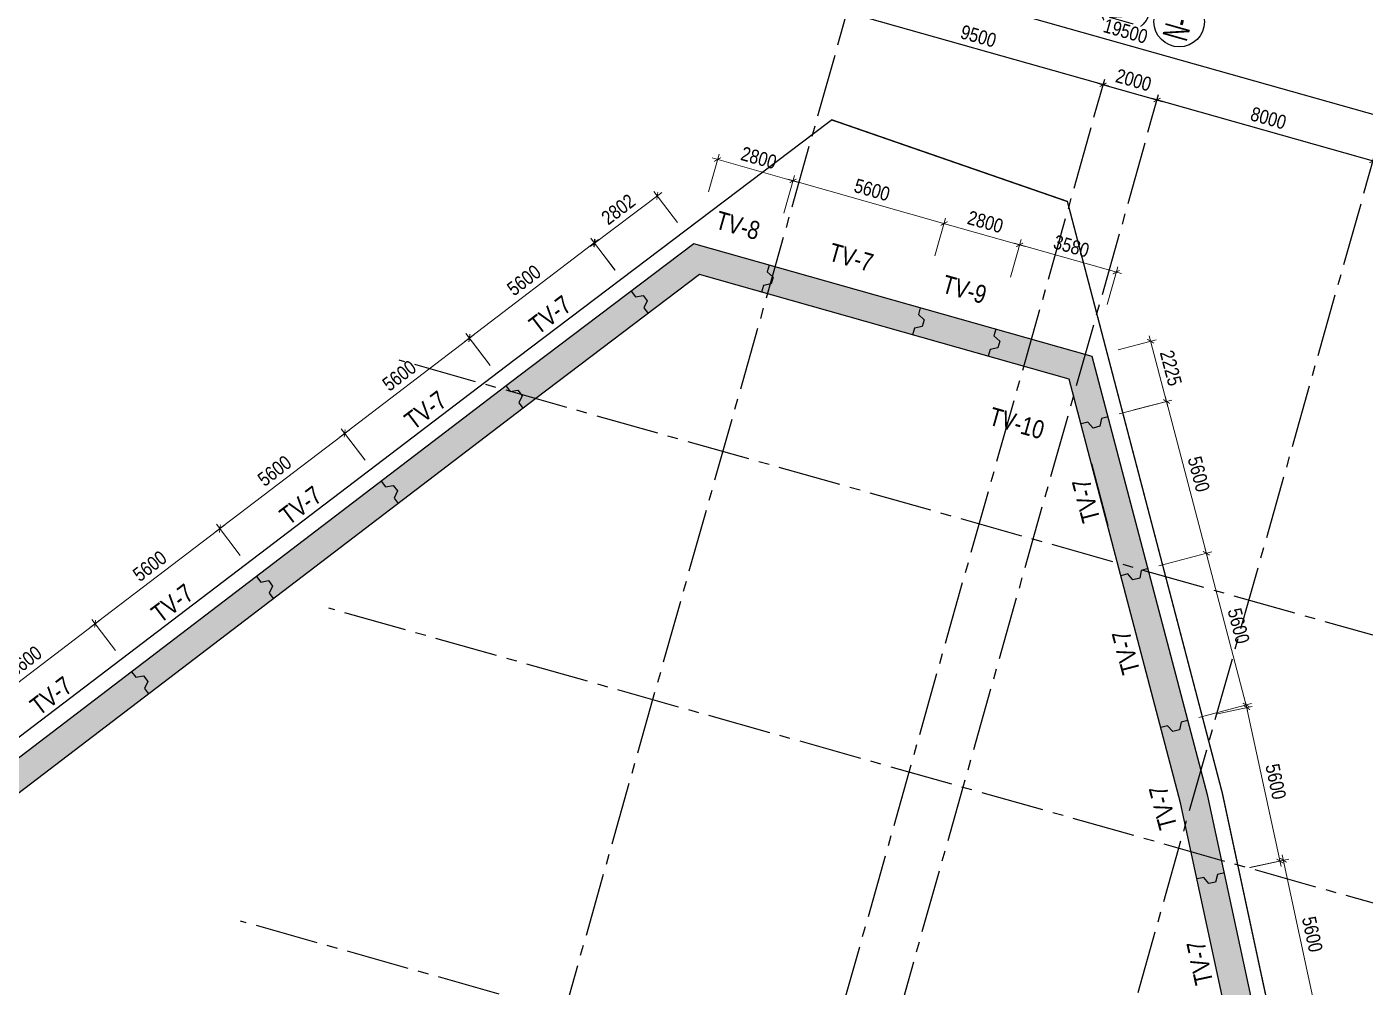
# Model space of a CAD drawing. Header units: millimetres. Extents: x 489377 to 1074388, y -818569 to -310551.
# Drawn here: x 560734 to 608485, y -668570 to -634299 of the extents above; entities that cross this region are included whole.
import ezdxf
from ezdxf.enums import TextEntityAlignment as Align

# ---------------------------------------------------------------- set-up
doc = ezdxf.new("R2010")
doc.units = ezdxf.units.MM
doc.header["$LTSCALE"] = 100
doc.header["$PDMODE"] = 32
doc.header["$PDSIZE"] = 2.5
for name, pattern in [('CENTER2', [1.125, 0.75, -0.125, 0.125, -0.125]), ('DASHDOT', [1, 0.5, -0.25, 0, -0.25]), ('DASHED', [4.5, 3, -1.5])]:
    doc.linetypes.add(name, pattern=pattern)
for name, color, linetype in [('A-GRID-SYM', 50, 'Continuous'), ('ccu11-Dim', 8, 'Continuous'), ('ccu11-Khuat', 9, 'DASHED'), ('ccu12-Hatch', 250, 'Continuous'), ('ccu12-Truc', 13, 'CENTER2'), ('KC-Betong', 6, 'Continuous'), ('Xref_ST_MBDV Cot vach 30.7.2022$0$Xref_ST_MBDV Cot vach 30.7.2022|Xref_ST_MBDV Cot vach 30.7.2022|Xref_ST_MBDV Cot vach 30.7.2022|Xref_ST_MBDV Cot vach 30.7.2022|A-CORE-OTLN', 2, 'Continuous'), ('Xref_ST_MBDV Cot vach 30.7.2022$0$Xref_ST_MBDV Cot vach 30.7.2022|Xref_ST_MBDV Cot vach 30.7.2022|Xref_ST_MBDV Cot vach 30.7.2022|Xref_ST_MBDV Cot vach 30.7.2022|ccu12-Thay', 7, 'Continuous')]:
    doc.layers.add(name, color=color, linetype=linetype)
doc.layers.add('ccu12-Tencaukien', color=9, linetype='Continuous', lineweight=15)
doc.styles.add('Arial', font='arial_0.ttf', dxfattribs={"width": 0.7})
doc.styles.add('Arial Narrow', font='ARIALN.TTF')
doc.styles.add('HBA-Text', font='GOTHIC.TTF')
doc.dimstyles.new('ccu12-200', dxfattribs={"dimscale": 200, "dimtxt": 2.5, "dimasz": 1, "dimexe": 1, "dimexo": 2, "dimgap": 1, "dimtad": 1, "dimdec": 0, "dimdsep": 46, "dimtxsty": 'Arial Narrow', "dimblk": 'ARCHTICK', "dimcen": -1, "dimdle": 1, "dimclrd": 256, "dimclre": 256, "dimclrt": 3, "dimadec": 0, "dimazin": 2, "dimtfac": 0.1, "dimtdec": 0, "dimtmove": 0, "dimatfit": 1, "dimldrblk": 'ARCHTICK', "dimfxl": 0, "dimtvp": 0.833333, "dimtolj": 1, "dimtzin": 12, "dimarcsym": 0})

# ---------------------------------------------------------------- blocks, each defined once
blk = doc.blocks.new('_ARCHTICK')
at = {"color": 0, "linetype": 'ByBlock', "const_width": 0.15}
blk.add_lwpolyline([(-0.5, -0.5), (0.5, 0.5)], dxfattribs=at)
blk = doc.blocks.new('*D227')
at = {"layer": 'ccu11-Dim', "lineweight": -2, "ltscale": 0.5, "transparency": 16777216}
for p, q in [((-67813, 147133), (-63042, 150773)), ((-62474, 149697), (-63323, 150810)), ((-66926, 146301), (-67775, 147414))]:
    blk.add_line(p, q, dxfattribs=at)
at = {"layer": 'Defpoints', "color": 0, "ltscale": 0.5, "transparency": 16777216}
for p in [(-63201, 150651), (-62231, 149379), (-66683, 145983)]:
    blk.add_point(p, dxfattribs=at)
at = {"layer": 'ccu11-Dim', "lineweight": -2, "ltscale": 0.5, "transparency": 16777216, "xscale": 200, "yscale": 200, "zscale": 200}
for p, rotation in [((-63201, 150651), 37.34148124865543), ((-67654, 147255), 217.3414812486554)]:
    blk.add_blockref('_ARCHTICK', p, dxfattribs=dict(at, rotation=rotation))
at = {"layer": 'ccu11-Dim', "color": 3, "ltscale": 0.5, "transparency": 16777216, "insert": (-65704, 149315), "char_height": 500, "attachment_point": 5, "rotation": 37.3415, "style": 'Arial Narrow', "bg_fill": 3, "box_fill_scale": 1.1, "bg_fill_color": 256, "bg_fill_true_color": 13158600, "bg_fill_transparency": 0}
blk.add_mtext('\\A1;5600', dxfattribs=at)
blk = doc.blocks.new('*D228')
at = {"layer": 'ccu11-Dim', "lineweight": -2, "ltscale": 0.5, "transparency": 16777216}
for p, q in [((-63360, 150530), (-58590, 154170)), ((-58021, 153094), (-58870, 154207)), ((-62474, 149697), (-63323, 150810))]:
    blk.add_line(p, q, dxfattribs=at)
at = {"layer": 'Defpoints', "color": 0, "ltscale": 0.5, "transparency": 16777216}
for p in [(-58749, 154048), (-57779, 152776), (-62231, 149379)]:
    blk.add_point(p, dxfattribs=at)
at = {"layer": 'ccu11-Dim', "lineweight": -2, "ltscale": 0.5, "transparency": 16777216, "xscale": 200, "yscale": 200, "zscale": 200}
for p, rotation in [((-58749, 154048), 37.34148124865495), ((-63201, 150651), 217.341481248655)]:
    blk.add_blockref('_ARCHTICK', p, dxfattribs=dict(at, rotation=rotation))
at = {"layer": 'ccu11-Dim', "color": 3, "ltscale": 0.5, "transparency": 16777216, "insert": (-61251, 152712), "char_height": 500, "attachment_point": 5, "rotation": 37.3415, "style": 'Arial Narrow', "bg_fill": 3, "box_fill_scale": 1.1, "bg_fill_color": 256, "bg_fill_true_color": 13158600, "bg_fill_transparency": 0}
blk.add_mtext('\\A1;5600', dxfattribs=at)
blk = doc.blocks.new('*D229')
at = {"layer": 'ccu11-Dim', "lineweight": -2, "ltscale": 0.5, "transparency": 16777216}
for p, q in [((-53569, 156491), (-54418, 157604)), ((-58908, 153927), (-54138, 157566)), ((-58021, 153094), (-58870, 154207))]:
    blk.add_line(p, q, dxfattribs=at)
at = {"layer": 'Defpoints', "color": 0, "ltscale": 0.5, "transparency": 16777216}
for p in [(-54297, 157445), (-53326, 156173), (-57779, 152776)]:
    blk.add_point(p, dxfattribs=at)
at = {"layer": 'ccu11-Dim', "lineweight": -2, "ltscale": 0.5, "transparency": 16777216, "xscale": 200, "yscale": 200, "zscale": 200}
for p, rotation in [((-54297, 157445), 37.34148124865543), ((-58749, 154048), 217.3414812486554)]:
    blk.add_blockref('_ARCHTICK', p, dxfattribs=dict(at, rotation=rotation))
at = {"layer": 'ccu11-Dim', "color": 3, "ltscale": 0.5, "transparency": 16777216, "insert": (-56799, 156109), "char_height": 500, "attachment_point": 5, "rotation": 37.3415, "style": 'Arial Narrow', "bg_fill": 3, "box_fill_scale": 1.1, "bg_fill_color": 256, "bg_fill_true_color": 13158600, "bg_fill_transparency": 0}
blk.add_mtext('\\A1;5600', dxfattribs=at)
blk = doc.blocks.new('*D230')
at = {"layer": 'ccu11-Dim', "lineweight": -2, "ltscale": 0.5, "transparency": 16777216}
for p, q in [((-50010, 160727), (-45241, 164368)), ((-44654, 163270), (-45521, 164406)), ((-49105, 159872), (-49972, 161007))]:
    blk.add_line(p, q, dxfattribs=at)
at = {"layer": 'Defpoints', "color": 0, "ltscale": 0.5, "transparency": 16777216}
for p in [(-45400, 164247), (-44412, 162952), (-48863, 159554)]:
    blk.add_point(p, dxfattribs=at)
at = {"layer": 'ccu11-Dim', "lineweight": -2, "ltscale": 0.5, "transparency": 16777216, "xscale": 200, "yscale": 200, "zscale": 200}
for p, rotation in [((-45400, 164247), 37.36017462358131), ((-49851, 160848), 217.3601746235813)]:
    blk.add_blockref('_ARCHTICK', p, dxfattribs=dict(at, rotation=rotation))
at = {"layer": 'ccu11-Dim', "color": 3, "ltscale": 0.5, "transparency": 16777216, "insert": (-47901, 162909), "char_height": 500, "attachment_point": 5, "rotation": 37.3602, "style": 'Arial Narrow', "bg_fill": 3, "box_fill_scale": 1.1, "bg_fill_color": 256, "bg_fill_true_color": 13158600, "bg_fill_transparency": 0}
blk.add_mtext('\\A1;5600', dxfattribs=at)
blk = doc.blocks.new('*D231')
at = {"layer": 'ccu11-Dim', "lineweight": -2, "ltscale": 0.5, "transparency": 16777216}
for p, q in [((-45537, 164109), (-42985, 166044)), ((-42419, 164966), (-43265, 166082)), ((-44653, 163274), (-45498, 164389))]:
    blk.add_line(p, q, dxfattribs=at)
at = {"layer": 'Defpoints', "color": 0, "ltscale": 0.5, "transparency": 16777216}
for p in [(-43144, 165923), (-42178, 164648), (-44411, 162955)]:
    blk.add_point(p, dxfattribs=at)
at = {"layer": 'ccu11-Dim', "lineweight": -2, "ltscale": 0.5, "transparency": 16777216, "xscale": 200, "yscale": 200, "zscale": 200}
for p, rotation in [((-43144, 165923), 37.1599090451973), ((-45378, 164230), 217.1599090451973)]:
    blk.add_blockref('_ARCHTICK', p, dxfattribs=dict(at, rotation=rotation))
at = {"layer": 'ccu11-Dim', "color": 3, "ltscale": 0.5, "transparency": 16777216, "insert": (-44536, 165439), "char_height": 500, "attachment_point": 5, "rotation": 37.1599, "style": 'Arial Narrow', "bg_fill": 3, "box_fill_scale": 1.1, "bg_fill_color": 256, "bg_fill_true_color": 13158600, "bg_fill_transparency": 0}
blk.add_mtext('\\A1;2802', dxfattribs=at)
blk = doc.blocks.new('*D264')
at = {"layer": 'ccu11-Dim', "lineweight": -2, "ltscale": 0.5, "transparency": 16777216}
for p, q in [((-19587, 136544), (-20852, 142409)), ((-21983, 141961), (-20614, 142256)), ((-20803, 136487), (-19434, 136782))]:
    blk.add_line(p, q, dxfattribs=at)
at = {"layer": 'Defpoints', "color": 0, "ltscale": 0.5, "transparency": 16777216}
for p in [(-22374, 141877), (-20810, 142214), (-21194, 136402)]:
    blk.add_point(p, dxfattribs=at)
at = {"layer": 'ccu11-Dim', "lineweight": -2, "ltscale": 0.5, "transparency": 16777216, "xscale": 200, "yscale": 200, "zscale": 200}
for p, rotation in [((-20810, 142214), 102.1642570587989), ((-19630, 136739), 282.1642570587989)]:
    blk.add_blockref('_ARCHTICK', p, dxfattribs=dict(at, rotation=rotation))
at = {"layer": 'ccu11-Dim', "color": 3, "ltscale": 0.5, "transparency": 16777216, "insert": (-19775, 139573), "char_height": 500, "attachment_point": 5, "rotation": 282.1643, "style": 'Arial Narrow', "bg_fill": 3, "box_fill_scale": 1.1, "bg_fill_color": 256, "bg_fill_true_color": 13158600, "bg_fill_transparency": 0}
blk.add_mtext('\\A1;5600', dxfattribs=at)
blk = doc.blocks.new('*D265')
at = {"layer": 'ccu11-Dim', "lineweight": -2, "ltscale": 0.5, "transparency": 16777216}
for p, q in [((-23201, 147427), (-21919, 147704)), ((-20892, 141991), (-22156, 147857)), ((-22021, 141953), (-20738, 142229))]:
    blk.add_line(p, q, dxfattribs=at)
at = {"layer": 'Defpoints', "color": 0, "ltscale": 0.5, "transparency": 16777216}
for p in [(-22114, 147661), (-23592, 147343), (-22412, 141868)]:
    blk.add_point(p, dxfattribs=at)
at = {"layer": 'ccu11-Dim', "lineweight": -2, "ltscale": 0.5, "transparency": 16777216, "xscale": 200, "yscale": 200, "zscale": 200}
for p, rotation in [((-22114, 147661), 102.1642570587989), ((-20934, 142187), 282.1642570587989)]:
    blk.add_blockref('_ARCHTICK', p, dxfattribs=dict(at, rotation=rotation))
at = {"layer": 'ccu11-Dim', "color": 3, "ltscale": 0.5, "transparency": 16777216, "insert": (-21079, 145020), "char_height": 500, "attachment_point": 5, "rotation": 282.1643, "style": 'Arial Narrow', "bg_fill": 3, "box_fill_scale": 1.1, "bg_fill_color": 256, "bg_fill_true_color": 13158600, "bg_fill_transparency": 0}
blk.add_mtext('\\A1;5600', dxfattribs=at)
blk = doc.blocks.new('*D266')
at = {"layer": 'ccu11-Dim', "lineweight": -2, "ltscale": 0.5, "transparency": 16777216}
for p, q in [((-22083, 147559), (-23607, 153362)), ((-25249, 152724), (-23363, 153219)), ((-23826, 147308), (-21940, 147803))]:
    blk.add_line(p, q, dxfattribs=at)
at = {"layer": 'Defpoints', "color": 0, "ltscale": 0.5, "transparency": 16777216}
for p in [(-23557, 153168), (-25636, 152622), (-24213, 147206)]:
    blk.add_point(p, dxfattribs=at)
at = {"layer": 'ccu11-Dim', "lineweight": -2, "ltscale": 0.5, "transparency": 16777216, "xscale": 200, "yscale": 200, "zscale": 200}
for p, rotation in [((-23557, 153168), 104.7218464303975), ((-22133, 147752), 284.7218464303975)]:
    blk.add_blockref('_ARCHTICK', p, dxfattribs=dict(at, rotation=rotation))
at = {"layer": 'ccu11-Dim', "color": 3, "ltscale": 0.5, "transparency": 16777216, "insert": (-22405, 150576), "char_height": 500, "attachment_point": 5, "rotation": 284.7218, "style": 'Arial Narrow', "bg_fill": 3, "box_fill_scale": 1.1, "bg_fill_color": 256, "bg_fill_true_color": 13158600, "bg_fill_transparency": 0}
blk.add_mtext('\\A1;5600', dxfattribs=at)
blk = doc.blocks.new('*D267')
at = {"layer": 'ccu11-Dim', "lineweight": -2, "ltscale": 0.5, "transparency": 16777216}
for p, q in [((-26672, 158140), (-24786, 158635)), ((-23506, 152975), (-25031, 158778)), ((-25249, 152724), (-23363, 153219))]:
    blk.add_line(p, q, dxfattribs=at)
at = {"layer": 'Defpoints', "color": 0, "ltscale": 0.5, "transparency": 16777216}
for p in [(-24980, 158585), (-27059, 158038), (-25636, 152622)]:
    blk.add_point(p, dxfattribs=at)
at = {"layer": 'ccu11-Dim', "lineweight": -2, "ltscale": 0.5, "transparency": 16777216, "xscale": 200, "yscale": 200, "zscale": 200}
for p, rotation in [((-24980, 158585), 104.7218464303975), ((-23557, 153168), 284.7218464303975)]:
    blk.add_blockref('_ARCHTICK', p, dxfattribs=dict(at, rotation=rotation))
at = {"layer": 'ccu11-Dim', "color": 3, "ltscale": 0.5, "transparency": 16777216, "insert": (-23828, 155992), "char_height": 500, "attachment_point": 5, "rotation": 284.7218, "style": 'Arial Narrow', "bg_fill": 3, "box_fill_scale": 1.1, "bg_fill_color": 256, "bg_fill_true_color": 13158600, "bg_fill_transparency": 0}
blk.add_mtext('\\A1;5600', dxfattribs=at)
blk = doc.blocks.new('*D196')
at = {"layer": 'ccu11-Dim', "lineweight": -2, "ltscale": 0.5, "transparency": 16777216}
for p, q in [((-54456, 157324), (-49686, 160963)), ((-49128, 159902), (-49966, 161001)), ((-53580, 156505), (-54418, 157604))]:
    blk.add_line(p, q, dxfattribs=at)
at = {"layer": 'Defpoints', "color": 0, "ltscale": 0.5, "transparency": 16777216}
for p in [(-49845, 160842), (-48885, 159584), (-53337, 156187)]:
    blk.add_point(p, dxfattribs=at)
at = {"layer": 'ccu11-Dim', "lineweight": -2, "ltscale": 0.5, "transparency": 16777216, "xscale": 200, "yscale": 200, "zscale": 200}
for p, rotation in [((-49845, 160842), 37.34148125130689), ((-54297, 157445), 217.3414812513069)]:
    blk.add_blockref('_ARCHTICK', p, dxfattribs=dict(at, rotation=rotation))
at = {"layer": 'ccu11-Dim', "color": 3, "ltscale": 0.5, "transparency": 16777216, "insert": (-52347, 159505), "char_height": 500, "attachment_point": 5, "rotation": 37.3415, "style": 'Arial Narrow', "bg_fill": 3, "box_fill_scale": 1.1, "bg_fill_color": 256, "bg_fill_true_color": 13158600, "bg_fill_transparency": 0}
blk.add_mtext('\\A1;5600', dxfattribs=at)
blk = doc.blocks.new('*D220')
at = {"layer": 'ccu11-Dim', "lineweight": -2, "ltscale": 0.5, "transparency": 16777216}
for p, q in [((-41322, 166063), (-40941, 167410)), ((-41188, 167272), (-38108, 166402)), ((-38627, 165302), (-38246, 166649))]:
    blk.add_line(p, q, dxfattribs=at)
at = {"layer": 'Defpoints', "color": 0, "ltscale": 0.5, "transparency": 16777216}
for p in [(-38301, 166456), (-41430, 165678), (-38736, 164917)]:
    blk.add_point(p, dxfattribs=at)
at = {"layer": 'ccu11-Dim', "lineweight": -2, "ltscale": 0.5, "transparency": 16777216, "xscale": 200, "yscale": 200, "zscale": 200}
for p, rotation in [((-40995, 167218), 164.2212265848198), ((-38301, 166456), 344.2212265848198)]:
    blk.add_blockref('_ARCHTICK', p, dxfattribs=dict(at, rotation=rotation))
at = {"layer": 'ccu11-Dim', "color": 3, "ltscale": 0.5, "transparency": 16777216, "insert": (-39524, 167275), "char_height": 500, "attachment_point": 5, "rotation": 344.2212, "style": 'Arial Narrow', "bg_fill": 3, "box_fill_scale": 1.1, "bg_fill_color": 256, "bg_fill_true_color": 13158600, "bg_fill_transparency": 0}
blk.add_mtext('\\A1;2800', dxfattribs=at)
blk = doc.blocks.new('*D221')
at = {"layer": 'ccu11-Dim', "lineweight": -2, "ltscale": 0.5, "transparency": 16777216}
for p, q in [((-38627, 165302), (-38246, 166649)), ((-38493, 166511), (-32719, 164879)), ((-33238, 163779), (-32857, 165126))]:
    blk.add_line(p, q, dxfattribs=at)
at = {"layer": 'Defpoints', "color": 0, "ltscale": 0.5, "transparency": 16777216}
for p in [(-38736, 164917), (-32912, 164934), (-33347, 163394)]:
    blk.add_point(p, dxfattribs=at)
at = {"layer": 'ccu11-Dim', "lineweight": -2, "ltscale": 0.5, "transparency": 16777216, "xscale": 200, "yscale": 200, "zscale": 200}
for p, rotation in [((-38301, 166456), 164.2212265848198), ((-32912, 164934), 344.2212265848198)]:
    blk.add_blockref('_ARCHTICK', p, dxfattribs=dict(at, rotation=rotation))
at = {"layer": 'ccu11-Dim', "color": 3, "ltscale": 0.5, "transparency": 16777216, "insert": (-35483, 166133), "char_height": 500, "attachment_point": 5, "rotation": 344.2212, "style": 'Arial Narrow', "bg_fill": 3, "box_fill_scale": 1.1, "bg_fill_color": 256, "bg_fill_true_color": 13158600, "bg_fill_transparency": 0}
blk.add_mtext('\\A1;5600', dxfattribs=at)
blk = doc.blocks.new('*D222')
at = {"layer": 'ccu11-Dim', "lineweight": -2, "ltscale": 0.5, "transparency": 16777216}
for p, q in [((-33238, 163779), (-32857, 165126)), ((-33104, 164988), (-30025, 164118)), ((-30544, 163018), (-30163, 164365))]:
    blk.add_line(p, q, dxfattribs=at)
at = {"layer": 'Defpoints', "color": 0, "ltscale": 0.5, "transparency": 16777216}
for p in [(-30217, 164172), (-33347, 163394), (-30652, 162633)]:
    blk.add_point(p, dxfattribs=at)
at = {"layer": 'ccu11-Dim', "lineweight": -2, "ltscale": 0.5, "transparency": 16777216, "xscale": 200, "yscale": 200, "zscale": 200}
for p, rotation in [((-32912, 164934), 164.2212265848198), ((-30217, 164172), 344.2212265848198)]:
    blk.add_blockref('_ARCHTICK', p, dxfattribs=dict(at, rotation=rotation))
at = {"layer": 'ccu11-Dim', "color": 3, "ltscale": 0.5, "transparency": 16777216, "insert": (-31441, 164991), "char_height": 500, "attachment_point": 5, "rotation": 344.2212, "style": 'Arial Narrow', "bg_fill": 3, "box_fill_scale": 1.1, "bg_fill_color": 256, "bg_fill_true_color": 13158600, "bg_fill_transparency": 0}
blk.add_mtext('\\A1;2800', dxfattribs=at)
blk = doc.blocks.new('*D223')
at = {"layer": 'ccu11-Dim', "lineweight": -2, "ltscale": 0.5, "transparency": 16777216}
for p, q in [((-30544, 163018), (-30163, 164365)), ((-30410, 164227), (-26580, 163145)), ((-27099, 162044), (-26718, 163391))]:
    blk.add_line(p, q, dxfattribs=at)
at = {"layer": 'Defpoints', "color": 0, "ltscale": 0.5, "transparency": 16777216}
for p in [(-26773, 163199), (-30652, 162633), (-27208, 161659)]:
    blk.add_point(p, dxfattribs=at)
at = {"layer": 'ccu11-Dim', "lineweight": -2, "ltscale": 0.5, "transparency": 16777216, "xscale": 200, "yscale": 200, "zscale": 200}
for p, rotation in [((-30217, 164172), 164.2212265848198), ((-26773, 163199), 344.2212265848198)]:
    blk.add_blockref('_ARCHTICK', p, dxfattribs=dict(at, rotation=rotation))
at = {"layer": 'ccu11-Dim', "color": 3, "ltscale": 0.5, "transparency": 16777216, "insert": (-28371, 164124), "char_height": 500, "attachment_point": 5, "rotation": 344.2212, "style": 'Arial Narrow', "bg_fill": 3, "box_fill_scale": 1.1, "bg_fill_color": 256, "bg_fill_true_color": 13158600, "bg_fill_transparency": 0}
blk.add_mtext('\\A1;3580', dxfattribs=at)
blk = doc.blocks.new('*D224')
at = {"layer": 'ccu11-Dim', "lineweight": -2, "ltscale": 0.5, "transparency": 16777216}
for p, q in [((-24929, 158391), (-25596, 160930)), ((-26706, 160431), (-25352, 160787)), ((-26140, 158280), (-24786, 158635))]:
    blk.add_line(p, q, dxfattribs=at)
at = {"layer": 'Defpoints', "color": 0, "ltscale": 0.5, "transparency": 16777216}
for p in [(-25545, 160736), (-27093, 160330), (-26527, 158178)]:
    blk.add_point(p, dxfattribs=at)
at = {"layer": 'ccu11-Dim', "lineweight": -2, "ltscale": 0.5, "transparency": 16777216, "xscale": 200, "yscale": 200, "zscale": 200}
for p, rotation in [((-25545, 160736), 104.7218464303975), ((-24980, 158585), 284.7218464303975)]:
    blk.add_blockref('_ARCHTICK', p, dxfattribs=dict(at, rotation=rotation))
at = {"layer": 'ccu11-Dim', "color": 3, "ltscale": 0.5, "transparency": 16777216, "insert": (-24822, 159776), "char_height": 500, "attachment_point": 5, "rotation": 284.7218, "style": 'Arial Narrow', "bg_fill": 3, "box_fill_scale": 1.1, "bg_fill_color": 256, "bg_fill_true_color": 13158600, "bg_fill_transparency": 0}
blk.add_mtext('\\A1;2225', dxfattribs=at)
blk = doc.blocks.new('*D225')
at = {"layer": 'ccu11-Dim', "lineweight": -2, "ltscale": 0.5, "transparency": 16777216}
for p, q in [((-54456, 157323), (-49687, 160964)), ((-49129, 159903), (-49967, 161001)), ((-53580, 156505), (-54418, 157603))]:
    blk.add_line(p, q, dxfattribs=at)
at = {"layer": 'Defpoints', "color": 0, "ltscale": 0.5, "transparency": 16777216}
for p in [(-49846, 160842), (-48886, 159585), (-53337, 156187)]:
    blk.add_point(p, dxfattribs=at)
at = {"layer": 'ccu11-Dim', "lineweight": -2, "ltscale": 0.5, "transparency": 16777216, "xscale": 200, "yscale": 200, "zscale": 200}
for p, rotation in [((-49846, 160842), 37.36017452953293), ((-54297, 157444), 217.3601745295329)]:
    blk.add_blockref('_ARCHTICK', p, dxfattribs=dict(at, rotation=rotation))
at = {"layer": 'ccu11-Dim', "color": 3, "ltscale": 0.5, "transparency": 16777216, "insert": (-52348, 159505), "char_height": 500, "attachment_point": 5, "rotation": 37.3602, "style": 'Arial Narrow', "bg_fill": 3, "box_fill_scale": 1.1, "bg_fill_color": 256, "bg_fill_true_color": 13158600, "bg_fill_transparency": 0}
blk.add_mtext('\\A1;5600', dxfattribs=at)
blk = doc.blocks.new('GRID-SYM-flat-242')
at = {"layer": 'A-GRID-SYM', "ltscale": 0.5}
blk.add_circle((0, 0), 900, dxfattribs=at)
at = {"layer": 'A-GRID-SYM', "style": 'HBA-Text'}
blk.add_attdef('GRID', text='', height=900, rotation=74.2212, dxfattribs=at).set_placement((0, 0), align=Align.MIDDLE_CENTER)
blk = doc.blocks.new('*D112')
at = {"layer": 'ccu11-Dim', "lineweight": -2, "ltscale": 0.5, "transparency": 16777216}
for p, q in [((1109470, -677601), (1109850, -676254)), ((1117687, -678676), (1109603, -676392)), ((1117168, -679777), (1117549, -678429))]:
    blk.add_line(p, q, dxfattribs=at)
at = {"layer": 'Defpoints', "color": 0, "ltscale": 0.5, "transparency": 16777216}
for p in [(1109796, -676446), (1109361, -677986), (1117059, -680161)]:
    blk.add_point(p, dxfattribs=at)
at = {"layer": 'ccu11-Dim', "lineweight": -2, "ltscale": 0.5, "transparency": 16777216, "xscale": 200, "yscale": 200, "zscale": 200}
for p, rotation in [((1109796, -676446), 164.2212191822723), ((1117494, -678622), 344.2212191822723)]:
    blk.add_blockref('_ARCHTICK', p, dxfattribs=dict(at, rotation=rotation))
at = {"layer": 'ccu11-Dim', "color": 3, "ltscale": 0.5, "transparency": 16777216, "insert": (1113769, -677096), "char_height": 500, "attachment_point": 5, "rotation": 344.2212, "style": 'Arial Narrow', "bg_fill": 3, "box_fill_scale": 1.1, "bg_fill_color": 256, "bg_fill_true_color": 13158600, "bg_fill_transparency": 0}
blk.add_mtext('\\A1;8000', dxfattribs=at)
blk = doc.blocks.new('*D113')
at = {"layer": 'ccu11-Dim', "lineweight": -2, "ltscale": 0.5, "transparency": 16777216}
for p, q in [((1098403, -674474), (1098784, -673127)), ((1108064, -675957), (1098537, -673265)), ((1107545, -677057), (1107926, -675710))]:
    blk.add_line(p, q, dxfattribs=at)
at = {"layer": 'Defpoints', "color": 0, "ltscale": 0.5, "transparency": 16777216}
for p in [(1098729, -673319), (1098294, -674859), (1107436, -677442)]:
    blk.add_point(p, dxfattribs=at)
at = {"layer": 'ccu11-Dim', "lineweight": -2, "ltscale": 0.5, "transparency": 16777216, "xscale": 200, "yscale": 200, "zscale": 200}
for p, rotation in [((1098729, -673319), 164.2212191822723), ((1107871, -675903), 344.2212191822723)]:
    blk.add_blockref('_ARCHTICK', p, dxfattribs=dict(at, rotation=rotation))
at = {"layer": 'ccu11-Dim', "color": 3, "ltscale": 0.5, "transparency": 16777216, "insert": (1103424, -674173), "char_height": 500, "attachment_point": 5, "rotation": 344.2212, "style": 'Arial Narrow', "bg_fill": 3, "box_fill_scale": 1.1, "bg_fill_color": 256, "bg_fill_true_color": 13158600, "bg_fill_transparency": 0}
blk.add_mtext('\\A1;9500', dxfattribs=at)
blk = doc.blocks.new('*D118')
at = {"layer": 'ccu11-Dim', "lineweight": -2, "ltscale": 0.5, "transparency": 16777216}
for p, q in [((1117040, -717240), (1120304, -705692)), ((1119014, -705535), (1120442, -705939)), ((1115860, -716698), (1117287, -717102))]:
    blk.add_line(p, q, dxfattribs=at)
at = {"layer": 'Defpoints', "color": 0, "ltscale": 0.5, "transparency": 16777216}
for p in [(1118629, -705427, 0), (1120249, -705884), (1115475, -716589, 0)]:
    blk.add_point(p, dxfattribs=at)
at = {"layer": 'ccu11-Dim', "lineweight": -2, "ltscale": 0.5, "transparency": 16777216, "xscale": 200, "yscale": 200, "zscale": 200}
for p, rotation in [((1120249, -705884), 74.22122040989605), ((1117095, -717047), 254.2212204098961)]:
    blk.add_blockref('_ARCHTICK', p, dxfattribs=dict(at, rotation=rotation))
at = {"layer": 'ccu11-Dim', "color": 3, "ltscale": 0.5, "transparency": 16777216, "insert": (1118234, -711342), "char_height": 500, "attachment_point": 5, "rotation": 74.2212, "style": 'Arial Narrow', "bg_fill": 3, "box_fill_scale": 1.1, "bg_fill_color": 256, "bg_fill_true_color": 13158600, "bg_fill_transparency": 0}
blk.add_mtext('\\A1;11600', dxfattribs=at)
blk = doc.blocks.new('GRID-SYM-flat-244')
at = {"layer": 'A-GRID-SYM', "ltscale": 0.5}
blk.add_circle((0, 0), 900, dxfattribs=at)
at = {"layer": 'A-GRID-SYM', "style": 'HBA-Text'}
blk.add_attdef('GRID', text='', height=900, rotation=74.2212, dxfattribs=at).set_placement((0, 0), align=Align.MIDDLE_CENTER)
blk = doc.blocks.new('*D119')
at = {"layer": 'ccu11-Dim', "lineweight": -2, "ltscale": 0.5, "transparency": 16777216}
for p, q in [((1098838, -672934), (1099219, -671587)), ((1098972, -671725), (1118122, -677136)), ((1117603, -678237), (1117984, -676890))]:
    blk.add_line(p, q, dxfattribs=at)
at = {"layer": 'Defpoints', "color": 0, "ltscale": 0.5, "transparency": 16777216}
for p in [(1098729, -673319), (1117930, -677082), (1117494, -678622)]:
    blk.add_point(p, dxfattribs=at)
at = {"layer": 'ccu11-Dim', "lineweight": -2, "ltscale": 0.5, "transparency": 16777216, "xscale": 200, "yscale": 200, "zscale": 200}
for p, rotation in [((1099164, -671780), 164.2212191822723), ((1117930, -677082), 344.2212191822723)]:
    blk.add_blockref('_ARCHTICK', p, dxfattribs=dict(at, rotation=rotation))
at = {"layer": 'ccu11-Dim', "color": 3, "ltscale": 0.5, "transparency": 16777216, "insert": (1108671, -673993), "char_height": 500, "attachment_point": 5, "rotation": 344.2212, "style": 'Arial Narrow', "bg_fill": 3, "box_fill_scale": 1.1, "bg_fill_color": 256, "bg_fill_true_color": 13158600, "bg_fill_transparency": 0}
blk.add_mtext('\\A1;19500', dxfattribs=at)
blk = doc.blocks.new('*D121')
at = {"layer": 'ccu11-Dim', "lineweight": -2, "ltscale": 0.5, "transparency": 16777216}
for p, q in [((1107545, -677057), (1107926, -675710)), ((1107679, -675848), (1109988, -676501)), ((1109470, -677601), (1109850, -676254))]:
    blk.add_line(p, q, dxfattribs=at)
at = {"layer": 'Defpoints', "color": 0, "ltscale": 0.5, "transparency": 16777216}
for p in [(1107436, -677442), (1109361, -677986)]:
    blk.add_point(p, dxfattribs=at)
at = {"layer": 'ccu11-Dim', "lineweight": -2, "ltscale": 0.5, "transparency": 16777216, "xscale": 200, "yscale": 200, "zscale": 200}
for p, rotation in [((1107871, -675903), 164.2212191822723), ((1109796, -676446), 344.2212191822723)]:
    blk.add_blockref('_ARCHTICK', p, dxfattribs=dict(at, rotation=rotation))
at = {"layer": 'ccu11-Dim', "color": 3, "ltscale": 0.5, "transparency": 16777216, "insert": (1108957, -675736), "char_height": 500, "attachment_point": 5, "rotation": 344.2212, "style": 'Arial Narrow', "bg_fill": 3, "box_fill_scale": 1.1, "bg_fill_color": 256, "bg_fill_true_color": 13158600, "bg_fill_transparency": 0}
blk.add_mtext('\\A1;2000', dxfattribs=at)
at = {"layer": 'Defpoints', "color": 0, "ltscale": 0.5, "transparency": 16777216}
blk.add_point((1109796, -676446), dxfattribs=at)
blk = doc.blocks.new('LUOI TRUC-NT1')
at = {"layer": 'ccu12-Truc', "ltscale": 30}
for p, q in [((5405.1, 90839.4), (-21115.9, -3016.3)), ((14547.1, 88256.1), (-11973.8, -5599.6)), ((16471.7, 87712.2), (-10049.2, -6143.4)), ((24170.3, 85536.9), (-2350.7, -8318.8)), ((28322, 69102.4), (-10136.3, 79969.7)), ((25820.3, 60249.1), (-12638, 71116.3)), ((22666, 49086.2), (-15792.3, 59953.4))]:
    blk.add_line(p, q, dxfattribs=at)
at = {"layer": 'KC-Betong', "ltscale": 0.5}
ref = blk.add_blockref('GRID-SYM-flat-242', (15770.7, 92586.5), dxfattribs=at)
ref.add_attrib('GRID', 'N-B', dxfattribs={"layer": 'A-GRID-SYM', "height": 900, "rotation": 74.22122, "style": 'HBA-Text', "width": 0.6}).set_placement((15770.7, 92586.5), align=Align.MIDDLE_CENTER)
ref = blk.add_blockref('GRID-SYM-flat-244', (17695.4, 92042.7), dxfattribs=at)
ref.add_attrib('GRID', 'N-C', dxfattribs={"layer": 'A-GRID-SYM', "height": 900, "rotation": 74.22122, "style": 'HBA-Text', "width": 0.6}).set_placement((17695.4, 92042.7), align=Align.MIDDLE_CENTER)
at = {"layer": 'ccu11-Dim', "ltscale": 0.5}
for base, p1, p2, picture, middle in [((5840.1, 92379.1), (14547.1, 88256.1), (5405.1, 90839.4), '*D113', (10534.9, 91525.6)), ((16906.8, 89252), (24170.3, 85536.9), (16471.7, 87712.2), '*D112', (20879.9, 88602.4))]:
    dim = blk.add_linear_dim(base=base, p1=p1, p2=p2, angle=164.22122, dimstyle='ccu12-200', override={"dimfxl": 150, "dimtfill": 1}, dxfattribs=at)
    dim.commit()
    dim.dimension.update_dxf_attribs({"geometry": picture, "text_midpoint": middle, "insert": (-1092889.1, 765698.3)})
dim = blk.add_aligned_dim(p1=(22585.7, 49108.9, 0), p2=(25740, 60271.8, 0), distance=-1683.4, dimstyle='ccu12-200', override={"dimfxl": 150, "dimtfill": 1}, dxfattribs=at)
dim.commit()
dim.dimension.update_dxf_attribs({"geometry": '*D118', "text_midpoint": (25344.7, 54356.4), "insert": (-1092889.1, 765698.3)})
dim = blk.add_linear_dim(base=(25040.4, 88616.3), p1=(5840.1, 92379.1), p2=(24605.3, 87076.6), angle=164.22122, dimstyle='ccu12-200', override={"dimfxl": 150, "dimtfill": 1}, dxfattribs=at)
dim.commit()
dim.dimension.update_dxf_attribs({"geometry": '*D119', "text_midpoint": (15781.6, 91705.7), "insert": (-1092889.1, 765698.3)})
dim = blk.add_linear_dim(base=(16906.8, 89252), p1=(14547.1, 88256.1), p2=(16471.7, 87712.2), angle=164.22122, dimstyle='ccu12-200', override={"dimtmove": 1, "dimfxl": 150, "dimtfill": 1}, dxfattribs=at)
dim.commit()
dim.dimension.update_dxf_attribs({"geometry": '*D121', "text_midpoint": (16068.3, 89962), "insert": (-1092889.1, 765698.3)})
blk = doc.blocks.new('220908_DWall Plan')
at = {"layer": 'Xref_ST_MBDV Cot vach 30.7.2022$0$Xref_ST_MBDV Cot vach 30.7.2022|Xref_ST_MBDV Cot vach 30.7.2022|Xref_ST_MBDV Cot vach 30.7.2022|Xref_ST_MBDV Cot vach 30.7.2022|ccu12-Thay', "ltscale": 10}
for points in [[(-39151, 163447.9), (-39218.9, 163207.4), (-39012.2, 163019), (-39080.2, 162778.3), (-39355, 162726), (-39422.9, 162485.5)], [(-44078.9, 162516.5), (-43927.3, 162317.9), (-43652.6, 162370.2), (-43500.8, 162171.3), (-43623.8, 161920.1), (-43472.3, 161721.5)], [(-33762, 161925.1), (-33830, 161684.7), (-33623.2, 161496.3), (-33691.3, 161255.5), (-33966, 161203.2), (-34033.9, 160962.8)], [(-31067.5, 161163.7), (-31135.5, 160923.3), (-30928.7, 160734.9), (-30996.8, 160494.1), (-31271.5, 160441.8), (-31339.5, 160201.4)], [(-48541.8, 159133.9), (-48390.3, 158935.2), (-48115.5, 158987.5), (-47963.8, 158788.6), (-48086.8, 158537.5), (-47935.2, 158338.8)], [(-52992.9, 155735.7), (-52841.3, 155537), (-52566.6, 155589.3), (-52414.8, 155390.4), (-52537.9, 155139.2), (-52386.3, 154940.6)], [(-57445.1, 152338.9), (-57293.5, 152140.3), (-57018.8, 152192.6), (-56867, 151993.7), (-56990, 151742.5), (-56838.5, 151543.9)], [(-61897.3, 148942.1), (-61745.7, 148743.5), (-61471, 148795.8), (-61319.2, 148596.9), (-61442.2, 148345.7), (-61290.7, 148147.1)]]:
    blk.add_lwpolyline(points, dxfattribs=at)
at = {"layer": 'ccu11-Dim', "ltscale": 0.5}
for base, p1, p2, angle, override, picture, middle in [((-38300.9, 166456.5), (-41430.4, 165678.2), (-38735.9, 164916.8), 344.22123, {"dimzin": 0, "dimfxl": 150, "dimtfill": 1}, '*D220', (-39524.3, 167275.3)), ((-20809.6, 142213.7), (-21193.7, 136402.3), (-22373.7, 141876.6), 102.16426, {"dimzin": 0, "dimtmove": 1, "dimfxl": 150, "dimtfill": 1}, '*D264', (-19774.5, 139572.5))]:
    dim = blk.add_linear_dim(base=base, p1=p1, p2=p2, angle=angle, dimstyle='ccu12-200', override=override, dxfattribs=at)
    dim.commit()
    dim.dimension.update_dxf_attribs({"geometry": picture, "text_midpoint": middle})
for p1, p2, distance, picture, middle in [((-48862.7, 159554.2), (-44411.7, 162952.4), 1628.2, '*D230', (-47901.5, 162909.3)), ((-66683.1, 145982.6), (-62230.9, 149379.4), 1600, '*D227', (-65703.6, 149315))]:
    dim = blk.add_aligned_dim(p1=p1, p2=p2, distance=distance, dimstyle='ccu12-200', override={"dimfxl": 150, "dimtfill": 1}, dxfattribs=at)
    dim.commit()
    dim.dimension.update_dxf_attribs({"geometry": picture, "text_midpoint": middle})
for base, p1, p2, angle, picture, middle in [((-32911.9, 164933.7), (-38735.9, 164916.8), (-33346.9, 163394), 344.22123, '*D221', (-35482.6, 166133.2)), ((-22114, 147661.4), (-22411.9, 141868.3), (-23592, 147342.8), 102.16426, '*D265', (-21078.9, 145020.1))]:
    dim = blk.add_linear_dim(base=base, p1=p1, p2=p2, angle=angle, dimstyle='ccu12-200', override={"dimzin": 0, "dimtmove": 1, "dimfxl": 150, "dimtfill": 1}, dxfattribs=at)
    dim.commit()
    dim.dimension.update_dxf_attribs({"geometry": picture, "text_midpoint": middle})
for p1, p2, picture, middle in [((-44411.1, 162954.8), (-42177.7, 164647.6), '*D231', (-44535.9, 165439.2)), ((-62230.9, 149379.4), (-57778.7, 152776.2), '*D228', (-61251.4, 152711.8))]:
    dim = blk.add_aligned_dim(p1=p1, p2=p2, distance=1600, dimstyle='ccu12-200', override={"dimfxl": 150, "dimtfill": 1}, dxfattribs=at)
    dim.commit()
    dim.dimension.update_dxf_attribs({"geometry": picture, "text_midpoint": middle})
at = {"layer": 'Xref_ST_MBDV Cot vach 30.7.2022$0$Xref_ST_MBDV Cot vach 30.7.2022|Xref_ST_MBDV Cot vach 30.7.2022|Xref_ST_MBDV Cot vach 30.7.2022|Xref_ST_MBDV Cot vach 30.7.2022|ccu12-Thay', "ltscale": 10}
blk.add_lwpolyline([(-22911.3, 141760.7), (-23155.6, 141708), (-23225.1, 141437.1), (-23469.7, 141384.4), (-23644.7, 141602.6), (-23888.9, 141550)], dxfattribs=at)
at = {"layer": 'ccu11-Dim', "ltscale": 0.5}
for base, p1, p2, angle, picture, middle in [((-30217.4, 164172.3), (-33346.9, 163394), (-30652.5, 162632.6), 344.22123, '*D222', (-31440.8, 164991.1)), ((-23556.6, 153168.4), (-24212.9, 147205.9), (-25636, 152622), 104.72185, '*D266', (-22404.7, 150576))]:
    dim = blk.add_linear_dim(base=base, p1=p1, p2=p2, angle=angle, dimstyle='ccu12-200', override={"dimzin": 0, "dimtmove": 1, "dimfxl": 150, "dimtfill": 1}, dxfattribs=at)
    dim.commit()
    dim.dimension.update_dxf_attribs({"geometry": picture, "text_midpoint": middle})
dim = blk.add_aligned_dim(p1=(-57778.7, 152776.2), p2=(-53326.5, 156172.9), distance=1600, dimstyle='ccu12-200', override={"dimfxl": 150, "dimtfill": 1}, dxfattribs=at)
dim.commit()
dim.dimension.update_dxf_attribs({"geometry": '*D229', "text_midpoint": (-56799.3, 156108.6)})
at = {"layer": 'Xref_ST_MBDV Cot vach 30.7.2022$0$Xref_ST_MBDV Cot vach 30.7.2022|Xref_ST_MBDV Cot vach 30.7.2022|Xref_ST_MBDV Cot vach 30.7.2022|Xref_ST_MBDV Cot vach 30.7.2022|ccu12-Thay', "ltscale": 10}
blk.add_lwpolyline([(-24212.9, 147205.9), (-24454.5, 147142.4), (-24511.9, 146868.7), (-24753.9, 146805.1), (-24938.4, 147015.3), (-25180.1, 146951.8)], dxfattribs=at)
at = {"layer": 'ccu11-Dim', "ltscale": 0.5}
for base, p1, p2, angle, override, picture, middle in [((-26772.7, 163198.9), (-30652.5, 162632.6), (-27207.7, 161659.2), 344.22123, {"dimzin": 0, "dimtmove": 1, "dimfxl": 150, "dimtfill": 1}, '*D223', (-28371.2, 164123.8)), ((-49844.9, 160841.6), (-53337.2, 156186.9), (-48885.1, 159583.6), 37.34148, {"dimfxl": 150, "dimtfill": 1}, '*D196', (-52347.1, 159505.3)), ((-24979.7, 158584.6), (-25636, 152622), (-27059.1, 158038.2), 104.72185, {"dimzin": 0, "dimtmove": 1, "dimfxl": 150, "dimtfill": 1}, '*D267', (-23827.8, 155992.2))]:
    dim = blk.add_linear_dim(base=base, p1=p1, p2=p2, angle=angle, dimstyle='ccu12-200', override=override, dxfattribs=at)
    dim.commit()
    dim.dimension.update_dxf_attribs({"geometry": picture, "text_midpoint": middle})
at = {"layer": 'Xref_ST_MBDV Cot vach 30.7.2022$0$Xref_ST_MBDV Cot vach 30.7.2022|Xref_ST_MBDV Cot vach 30.7.2022|Xref_ST_MBDV Cot vach 30.7.2022|Xref_ST_MBDV Cot vach 30.7.2022|ccu12-Thay', "ltscale": 10}
blk.add_lwpolyline([(-25636, 152622), (-25877.6, 152558.6), (-25935, 152284.8), (-26177, 152221.2), (-26361.5, 152431.4), (-26603.2, 152367.9)], dxfattribs=at)
at = {"layer": 'ccu11-Dim', "ltscale": 0.5}
dim = blk.add_linear_dim(base=(-25545, 160736.3), p1=(-26527.2, 158178), p2=(-27092.5, 160329.7), angle=104.72185, dimstyle='ccu12-200', override={"dimzin": 0, "dimfxl": 150, "dimtfill": 1}, dxfattribs=at)
dim.commit()
dim.dimension.update_dxf_attribs({"geometry": '*D224', "text_midpoint": (-24822, 159776.1)})
at = {"layer": 'ccu12-Hatch', "ltscale": 0.5}
h = blk.add_hatch(dxfattribs=at)
h.set_pattern_fill('VATLIEU04', color=256, scale=50, pattern_type=2)
h.set_pattern_definition([(50, (-626373.33, 223416.3), (358.63009, -31.37607), [37.5, -412.5]), (355, (-626373.33, 223416.3), (-69.37567, 376.09607), [30, -330]), (100.4514, (-626343.45, 223413.7), (289.25469, 344.71977), [31.8701, -350.57106]), (46.1842, (-626373.33, 223516.3), (533.62052, -82.7595), [56.25, -618.75]), (96.6356, (-626328.87, 223509.4), (467.33135, 487.05894), [47.80514, -525.8565]), (351.1842, (-626373.33, 223516.3), (467.33097, 487.0593), [45, -495]), (21, (-626323.33, 223491.3), (298.45353, -201.30945), [37.5, -412.5]), (326, (-626323.33, 223491.3), (121.65767, 362.57502), [30, -330]), (71.4514, (-626298.46, 223474.54), (420.11131, 161.26525), [31.8701, -350.57106]), (37.5, (-626373.33, 223416.31), (6.079928, 166.446927), [0, -326, 0, -335, 0, -331.25]), (7.5, (-626373.33, 223416.31), (131.53477, 197.205856), [0, -191, 0, -318.5, 0, -126.25]), (327.5, (-626484.83, 223416.31), (266.911218, -11.277436), [0, -125, 0, -390, 0, -517.5]), (317.5, (-626534.83, 223416.31), (291.593085, 50.05249), [0, -162.5, 0, -259, 0, -367.5]), (45, (-626373.33, 223416.31), (-150.26019, 150.26019), []), (45, (-626373.33, 223477.56), (-150.26019, 150.26019), [])])
h.paths.add_polyline_path([(-122510.4, 58795.4), (-122033.7, 56036.3), (-122025.8, 55995.6), (-121435.2, 53258.6), (-121425.6, 53218.3), (-120722.3, 50508.1), (-120711, 50468.2), (-119896.1, 47789.5), (-119883.2, 47750.1), (-118958, 45107.4), (-118943.5, 45068.6), (-117909.8, 42466.4), (-117893.7, 42428.3), (-116753.1, 39871.1), (-116735.4, 39833.7), (-115489.9, 37325.9), (-115470.4, 37288.7), (-113949.2, 34524), (-113926.1, 34484.2), (-112465, 32095.7), (-112442.4, 32060.3), (-110882.3, 29735.2), (-110858.5, 29701.3), (-109203.6, 27442.8), (-109178.4, 27409.9), (-107431.4, 25221.8), (-107404.9, 25189.9), (-105568.8, 23076), (-105541, 23045.3), (-103618.9, 21009.2), (-103589.9, 20979.7), (-101585.2, 19024.9), (-101555, 18996.6), (-99471.1, 17126.5), (-99439.7, 17099.4), (-97280.2, 15317.2), (-97247.7, 15291.5), (-95016.3, 13600.1), (-94982.8, 13575.8), (-92683.3, 11978.3), (-92648.8, 11955.3), (-90285.1, 10454.4), (-90249.7, 10432.9), (-87825.9, 9031.1), (-87789.6, 9011.1), (-85309.8, 7710.8), (-85272.8, 7692.3), (-82741.3, 6495.8), (-82703.5, 6478.9), (-80124.7, 5388.2), (-80086.2, 5372.8), (-77464.5, 4389.8), (-77425.4, 4376.1), (-74765.2, 3502.4), (-74725.6, 3490.3), (-72031.5, 2727.6), (-71991.4, 2717.1), (-69268, 2066.5), (-69227.6, 2057.8), (-66479.6, 1520.5), (-66438.8, 1513.4), (-63670.9, 1090.4), (-63637.2, 1085.8), (-60856.6, 757.2), (-60844.4, 755.8), (-41353.3, -1307), (0, 0), (5993.1, 7667.3), (-23501.3, 144497.8), (-27624.7, 160190.9), (-41845.5, 164209.2), (-48082.3, 159482.1), (-71537, 141587.6), (-77499.2, 137277.8), (-78971.4, 133992.6), (-83075.5, 131026), (-86656.7, 130658.3), (-88925.9, 129018), (-91195.2, 127377.7), (-93464.4, 125737.4), (-93470.8, 125732.8), (-95729.2, 124077.6), (-95757.8, 124056), (-97965.7, 122333.9), (-98004.3, 122302.4), (-100138.8, 120490.2), (-100176.1, 120457.1), (-102233.4, 118557.8), (-102269.3, 118523.2), (-104245.9, 116540.1), (-104280.4, 116504.1), (-106173, 114440.6), (-106205.9, 114403.1), (-108011.2, 112262.8), (-108042.5, 112224.1), (-109757.4, 110010.7), (-109787.1, 109970.7), (-111408.7, 107688), (-111436.7, 107646.8), (-112962, 105298.7), (-112988.3, 105256.4), (-114414.8, 102847), (-114439.3, 102803.6), (-115764.6, 100337.1), (-115787.3, 100292.7), (-117009, 97773.3), (-117029.8, 97728.1), (-118145.9, 95160.1), (-118164.8, 95114), (-119173.3, 92501.9), (-119190.2, 92455.1), (-120089.4, 89803.4), (-120104.4, 89755.9), (-120892.7, 87069.1), (-120905.8, 87021), (-121581.8, 84303.9), (-121592.9, 84255.3), (-122155.5, 81512.4), (-122164.5, 81463.4), (-122612.8, 78699.5), (-122619.8, 78650.1), (-122952.9, 75870), (-122957.9, 75820.4), (-123175.3, 73028.9), (-123178.2, 72978.7), (-123278.4, 70180.4), (-123279.1, 70131.9), (-123266, 67331.9), (-123264.7, 67281.1), (-123132.9, 64484.2), (-123130.1, 64443.1), (-122883.3, 61654), (-122878.8, 61612.8), (-122516.6, 58836.3)])
h.paths.add_polyline_path([(-24474.2, 144265.3), (-28446.7, 159384), (-41638.3, 163111.5), (-47477, 158686.1), (-70940.7, 140784.7), (-76696.2, 136624.4), (-78168.4, 133339.2), (-82706.9, 130058.6), (-86288, 129690.9), (-88340.1, 128207.6), (-88223, 128045.5), (-90492.2, 126405.2), (-92761.4, 124764.9), (-95019.8, 123109.7), (-97227.7, 121387.7), (-99362.1, 119575.4), (-101419.4, 117676.1), (-103396, 115692.9), (-105288.6, 113629.4), (-107093.9, 111489.1), (-108808.8, 109275.7), (-110430.4, 106993.1), (-111955.7, 104645), (-113382.2, 102235.7), (-114707.5, 99769.1), (-115929.2, 97249.7), (-117045.3, 94681.8), (-118053.8, 92069.7), (-118953, 89418), (-119741.3, 86731.3), (-120417.3, 84014.1), (-120980, 81271.2), (-121428.3, 78507.4), (-121761.5, 75727.3), (-121978.9, 72935.7), (-122079.1, 70137.5), (-122066, 67337.5), (-121934.3, 64540.6), (-122134, 64531.2), (-121887.2, 61742.1), (-121525, 58965.6), (-121048.3, 56206.5), (-120457.7, 53469.5), (-119754.3, 50759.3), (-118939.4, 48080.5), (-118014.2, 45437.8), (-116980.4, 42835.6), (-115839.8, 40278.5), (-114594.3, 37770.7), (-113073.1, 35006), (-111612, 32617.5), (-110051.9, 30292.4), (-108396.9, 28033.8), (-106649.9, 25845.7), (-104813.8, 23731.8), (-102891.7, 21695.7), (-100887.1, 19740.8), (-98803.2, 17870.7), (-96643.7, 16088.4), (-94412.2, 14397.1), (-92112.7, 12799.5), (-89749, 11298.5), (-87325.2, 9896.7), (-84845.4, 8596.4), (-82314, 7399.9), (-79735.1, 6309.2), (-77113.4, 5326.2), (-74453.2, 4452.5), (-71759.1, 3689.8), (-69035.7, 3039.2), (-66287.7, 2501.9), (-63519.8, 2078.9), (-60739.2, 1750.2), (-41316.3, -305.3), (-499.5, 984.7), (4916.9, 7914.3)], flags=16)
at = {"layer": 'Xref_ST_MBDV Cot vach 30.7.2022$0$Xref_ST_MBDV Cot vach 30.7.2022|Xref_ST_MBDV Cot vach 30.7.2022|Xref_ST_MBDV Cot vach 30.7.2022|Xref_ST_MBDV Cot vach 30.7.2022|ccu12-Thay', "ltscale": 10}
blk.add_lwpolyline([(-27059.1, 158038.2), (-27300.7, 157974.7), (-27358.1, 157701), (-27600.1, 157637.4), (-27784.6, 157847.6), (-28026.3, 157784.1)], dxfattribs=at)
at = {"layer": 'ccu11-Dim', "ltscale": 0.5}
dim = blk.add_aligned_dim(p1=(-53337.2, 156186.7), p2=(-48886.1, 159584.9), distance=1581.8, dimstyle='ccu12-200', override={"dimfxl": 150, "dimtfill": 1}, dxfattribs=at)
dim.commit()
dim.dimension.update_dxf_attribs({"geometry": '*D225', "text_midpoint": (-52347.8, 159505)})
at = {"layer": 'Xref_ST_MBDV Cot vach 30.7.2022$0$Xref_ST_MBDV Cot vach 30.7.2022|Xref_ST_MBDV Cot vach 30.7.2022|Xref_ST_MBDV Cot vach 30.7.2022|Xref_ST_MBDV Cot vach 30.7.2022|A-CORE-OTLN', "color": 6}
for points in [[(5993.1, 7667.3), (-23501.3, 144497.8), (-27624.7, 160190.9), (-41845.5, 164209.2), (-48082.3, 159482.1), (-71537, 141587.6)], [(4916.9, 7914.3), (-24474.2, 144265.3), (-28446.7, 159384), (-41638.3, 163111.5), (-47477, 158686.1), (-70940.7, 140784.7)]]:
    blk.add_lwpolyline(points, dxfattribs=at)
at = {"layer": 'ccu11-Dim'}
blk.add_blockref('LUOI TRUC-NT1', (-42220.5, 80091.1), dxfattribs=at)
at = {"layer": 'ccu11-Dim', "ltscale": 0.5}
blk.add_line((-27654.9, 156370.5), (-27073.5, 154158.1), dxfattribs=at)
at = {"layer": 'ccu11-Khuat', "color": 1, "linetype": 'DASHDOT', "ltscale": 18, "const_width": 50}
blk.add_lwpolyline([(-22987.3, 144613.5), (-28513.5, 165720.5), (-36919.6, 168632.9), (-48422.9, 159930), (-71888.3, 142059.8), (-95520.4, 125009, 0.6850113), (-62310.1, 364.4), (-41523.2, -1853.9), (126.4, -574.1), (6443.7, 7493.4), (-22987.3, 144613.5)], format="xyb", close=True, dxfattribs=at)
at = {"layer": 'ccu12-Tencaukien', "color": 2, "style": 'Arial', "width": 0.8}
for s, rotation, p in [('TV-8', 344.22123, (-40356.8, 164553.9)), ('TV-7', 344.22123, (-36315.1, 163411.8)), ('TV-9', 344.22123, (-32273.4, 162269.7)), ('TV-7', 37.15991, (-46769.4, 161418.3)), ('TV-7', 37.15991, (-51215.2, 158014.2)), ('TV-10', 344.22123, (-30405.3, 157497.3)), ('TV-7', 104.72185, (-27535.2, 155128.1)), ('TV-7', 37.15991, (-55667.3, 154617.5)), ('TV-7', 37.15991, (-60245.6, 151124.5)), ('TV-7', 104.72185, (-26112.1, 149712)), ('TV-7', 37.15991, (-64571.7, 147823.9)), ('TV-7', 104.72185, (-24791.1, 144175.8)), ('TV-7', 102.16426, (-23472.4, 138621.9))]:
    blk.add_text(s, height=650, rotation=rotation, dxfattribs=at).set_placement(p, align=Align.CENTER)

msp = doc.modelspace()

# ---------------------------------------------------------------- block references
at = {"layer": 'ccu12-Tencaukien'}
msp.add_blockref('220908_DWall Plan', (626373, -806253), dxfattribs=at)

doc.saveas('drawing.dxf')
